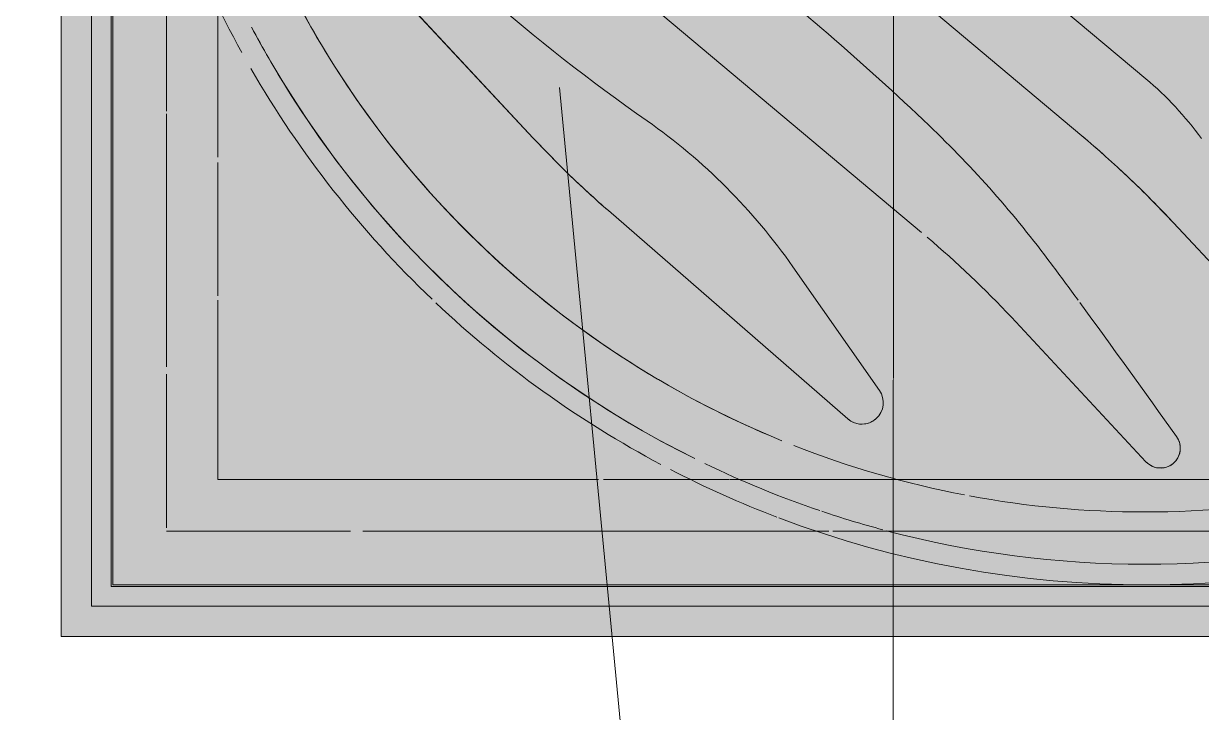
# Model space of a CAD drawing. Header units: metres. Extents: x 42.1 to 94.3, y -3.4 to 61.2.
# Drawn here: x 44.9291 to 44.9862, y 58.9657 to 58.999 of the extents above; entities that cross this region are included whole.
import ezdxf

# ---------------------------------------------------------------- set-up
doc = ezdxf.new("R2010")
doc.units = ezdxf.units.M
doc.linetypes.add('Projeção', pattern=[0.00396875, 0.00238125, -0.0015875])
for name, color, linetype, lineweight in [('A-FLOR-OVHD', 7, 'Projeção', 5), ('ARQ-SAN', 7, 'Continuous', 5), ('KIRYA - PISO', 7, 'Continuous', 5), ('P-SANR-FIXT', 7, 'Continuous', 5)]:
    doc.layers.add(name, color=color, linetype=linetype, lineweight=lineweight)
doc.layers.add('ARQ_1100_BASE_TÉRREO_GARAGEM_dwg', color=7, linetype='Continuous', lineweight=5, true_color=0x767676)

# ---------------------------------------------------------------- blocks, each defined once
blk = doc.blocks.new('Ralo Quadrado Montado com Prolongador - Caixas e Ralos - Esgoto - MEP - Tigre - Com Prolongador - Branco c_ grelha branca - 100x53x40-702031-TÉRREO F_S 2')
at = {"layer": 'P-SANR-FIXT', "true_color": 0xe6e6e6, "transparency": 33554560}
h = blk.add_hatch(color=254, dxfattribs=at)
h.paths.add_polyline_path([(0.01864944451977596, -0.05102466117577824), (0.05102466117594933, -0.0510246611757777), (0.05102466117594987, 0.0510246611759542), (-0.05102466117578203, 0.05102466117595366), (-0.05102466117578203, -0.05102466117577824), (0.01640926772485477, -0.05102466117577824)])
h.paths.add_polyline_path([(-0.004272301746372101, -0.05007812499989684), (-0.05007812499990009, -0.04999999999992907), (-0.04999999999995561, 0.05007812500007173), (0.05007812500006793, 0.05000000000007201), (0.05000000000004495, -0.0500781249998963), (-1.057686684463022e-06, -0.05007812499989684)])
h = blk.add_hatch(color=254, dxfattribs=at)
h.paths.add_polyline_path([(0.05007812500006739, -0.0500781249998963), (0.04999809451223977, 0.05007812500007227), (-0.05007812499990009, 0.05000000000007147), (-0.0499999999999529, -0.0500781249998963), (0.0500584970211805, -0.0500781249998963)])
h.paths.add_polyline_path([(0.01268213321007055, -0.04489999999992698), (-0.04489999999993078, -0.04488657314758267), (-0.04488657314761028, 0.04490000000010295), (0.04490000000009808, 0.04488657314772723), (0.04488657314769853, -0.04489999999992644), (0.01294095225517236, -0.04489999999992698)])
h = blk.add_hatch(color=254, dxfattribs=at)
h.paths.add_polyline_path([(0.01609152238123272, -0.04999999999992853), (0.05000000000004711, -0.04999999999992799), (0.05000000000004711, 0.05000000000007201), (-0.0499999999999529, 0.05000000000007147), (-0.0499999999999529, -0.04999999999992853), (0.01216735480098043, -0.04999999999992853)])
h.paths.add_polyline_path([(-0.04270412508768651, 0.01122584585167686), (-0.04393771442118442, 0.001026681721225724), (-0.04322222937385585, 0.001270010268057372), (-0.04253403013597695, 0.0009577452465833603), (-0.02996580951419424, -0.01167513858121982), (-0.01532488899078561, -0.02331978913678894), (-0.009498868567342252, -0.02873103125148496), (-0.007067315810403606, -0.03130892474033772), (-0.001456240233246899, -0.03862938491213888), (0.001729120727131213, -0.04350854060998144), (0.001384083983567355, -0.04412545697707249), (0.0009508180774708848, -0.04432615603573212), (0.0108903678668047, -0.04259676775813453), (0.01071275158637164, -0.04244882721293743), (-0.0007511345929527821, -0.03029275151512298), (-0.008046761045049467, -0.02404863574251988), (-0.0311142104960614, -0.004594392137645649), (-0.03195373636567508, -0.003596193272660126), (-0.04270097340394299, 0.01098927429258245)])
h.paths.add_polyline_path([(0.0007105803903847402, -0.0443400008382378), (-1.057686684463022e-06, -0.04395766765935114), (-0.008431868885976882, -0.03504282764005086), (-0.01217253307646239, -0.03179177436124221), (-0.03474863302760225, -0.01271749575184038), (-0.03586408381043754, -0.01139122130852115), (-0.04429284578189948, 0.0003595915089673), (-0.04237756958280778, 0.0118392582538517), (-0.04171965646470648, 0.01206300722466094), (-0.04108683358719284, 0.01177586879357966), (-0.02618668905230421, -0.003463289461017691), (0.001502401671914782, -0.02685489723048119), (0.002761113434567408, -0.02838183669877186), (0.01230015878494688, -0.04193687344553324), (0.01197231022481606, -0.04253138304771955), (0.0115569038716892, -0.04272582627069614), (0.0009508180774708848, -0.04432615603573212)])
h.paths.add_polyline_path([(-0.01368796097165714, -0.04221588392096221), (-0.01437855372865825, -0.0419611108021529), (-0.02961724176472763, -0.02836350435764088), (-0.04139419433413808, -0.01549068568079858), (-0.04123796328176814, -0.01455405031523197), (-0.04046543965420627, -0.01400187172581329), (-0.0395286633699716, -0.01415725558292451), (-0.03849627394493331, -0.01511607127142827), (-0.03203415785501362, -0.02133954387451983), (-0.02014624096287842, -0.03089105424407218), (-0.01590109989708249, -0.03621823182936874), (-0.01266488363482512, -0.04129470094924884), (-0.01300191979929689, -0.04194909709985543), (-0.01368049854117105, -0.04221491251302925)])
h.paths.add_polyline_path([(0.0200540636342062, -0.03923760152207312), (0.01946510390563211, -0.0389594429597335), (0.005570987093298013, -0.02429033455061635), (-0.003861097837192672, -0.01624303034657366), (-0.025682189481095, 0.002359139263615721), (-0.02879983059461, 0.005986089286512741), (-0.03939501470632528, 0.01976525235537948), (-0.03921997198126671, 0.02053882988984452), (-0.03856050483917454, 0.02097947174660015), (-0.03777882643743648, 0.02084515483150664), (-0.03756816874021434, 0.0206760841548285), (-0.02014624096287842, 0.003050917883945479), (-0.01217253307646239, -0.003706783074998523), (0.006766656845189127, -0.01992929124974516), (0.007678612937553343, -0.02078902384337094), (0.01216735480098043, -0.02625510775335949), (0.02098280400285449, -0.03846169277279681), (0.02067297022930007, -0.0390346227689134), (0.02027541744560455, -0.03922337204116461)])
h.paths.add_polyline_path([(0.02756994127121172, -0.0345508368839567), (0.02692823100672059, -0.0342714030494494), (0.01100110268099638, -0.01859295744342022), (-0.002612562261918274, -0.006525781831015003), (-0.01663179648183274, 0.005986089286512741), (-0.02014624096287842, 0.009529098952894596), (-0.02498736643665034, 0.01514750163489646), (-0.03426572829619801, 0.02746649000925137), (-0.03392855100909365, 0.02812116016638142), (-0.03323332604830955, 0.02836394359143221), (-0.03256190659813248, 0.02806149118277838), (-0.01994419435144988, 0.01530903741986885), (-0.004845299813065482, 0.001895149199903422), (0.002453493320344232, -0.004449594873033771), (0.01482431539675388, -0.01642168871319912), (0.02848809218515334, -0.03323030233413408), (0.02849996045545482, -0.03393011264813375), (0.02803193009891303, -0.03445051913999839), (0.02780723344974643, -0.03452968082652121)])
h.paths.add_polyline_path([(0.03322818308458324, -0.02835405655719387), (0.03255676363440617, -0.02805160414854004), (0.01973749700163822, -0.01511607127142773), (0.01216735480098043, -0.008254698170380636), (-0.004036087022533098, 0.005986089286512741), (-0.01482945836047964, 0.01643157574743692), (-0.02849323514887965, 0.03324018936837297), (-0.02850510341918059, 0.03393999968237263), (-0.0280370730626388, 0.03446040617423782), (-0.02733992737559893, 0.03452256100077646), (-0.02686263999252793, 0.03421055610576931), (-0.01100624564472161, 0.01860284447765749), (0.007945726514297721, 0.001895149199903422), (0.01293212798641909, -0.002439463469240146), (0.01926214369838958, -0.008499135238652323), (0.02498222347292403, -0.01513761460065758), (0.0342605853324717, -0.02745660297501303), (0.03392340804536734, -0.02811127313214362), (0.03347811316657227, -0.0283332889688708)])
h.paths.add_polyline_path([(0.03828617560692021, -0.02099195236639773), (0.03756302577648857, -0.02066619712059124), (0.02184118677859157, -0.004545142344864976), (0.01216735480098043, 0.003716699739319178), (-0.003581363321678799, 0.01693144330755773), (-0.007683755901279106, 0.02079891087760928), (-0.01278733208441628, 0.02708824984445375), (-0.0209879469665808, 0.0384715798070357), (-0.02067811319302638, 0.03904450980315229), (-0.02005920659793251, 0.03924748855631147), (-0.01947024686935842, 0.03896932999397185), (-0.005915049924224214, 0.02460271913176793), (0.001351583608914611, 0.01835433438522809), (0.02567704651736978, -0.002349252229376836), (0.02848201361303968, -0.005575997759530355), (0.03938987174259898, -0.01975536532114167), (0.03921482901754041, -0.02052894285560618), (0.03855536187544824, -0.0209695847123618)])
h.paths.add_polyline_path([(-0.0009559610411971904, 0.04433604306997047), (-0.010895510830531, 0.04260665479237341), (-0.01071789455009795, 0.04245871424717631), (0.002225026743971271, 0.02898254923827007), (0.004430929963817232, 0.02708824984445375), (0.03110906753233563, 0.004604279171884534), (0.03194859340194986, 0.003606080306897928), (0.04269898212396075, -0.01121595881743906), (0.04393257145745866, -0.00101679468698738), (0.04321708641013008, -0.001260123233819029), (0.04252888717225064, -0.0009478582123450168), (0.02996066655046793, 0.01168502561545871), (0.01531974602705985, 0.02332967617102674), (0.01043410197321797, 0.02776399089499504), (0.007326397646127005, 0.03099248703500977), (0.001451097269522218, 0.03863927194637506), (-0.001734263690856977, 0.04351842764422033), (-0.001389226947293661, 0.04413534401131138), (-0.001185245233028952, 0.04426300483184159)])
h.paths.add_polyline_path([(0.04171451350098018, -0.01205312019042314), (0.04108169062346599, -0.01176598175934132), (0.02618154608857899, 0.003473176495256575), (-0.001691755443993455, 0.02708824984445375), (-0.002766256398293713, 0.02839172373301021), (-0.01230530174867319, 0.04194676047977212), (-0.01197745318854183, 0.04254127008195843), (-0.0115620468354155, 0.04273571330493503), (-0.0002622699803849926, 0.04420029009378781), (-1.057686685004455e-06, 0.04396430800042463), (0.008426725922251119, 0.0350527146742892), (0.01778461526204744, 0.02708824984445375), (0.03474349006387595, 0.01272738278607873), (0.03585894084671178, 0.0114011083427595), (0.04428770281817372, -0.0003497044747294979), (0.04237242661908147, -0.01182937121961336), (0.04195041303674347, -0.01203502475703845)])
h.paths.add_polyline_path([(0.04013795382068031, 0.01398030377578329), (0.03927325455335295, 0.01437271825925624), (0.03202901489128731, 0.02134943090875818), (0.0202559356712982, 0.0307640830699655), (0.01702972090164604, 0.03460893611217929), (0.01265974067109882, 0.04130458798348773), (0.01299677683557059, 0.04195898413409432), (0.01368281800793083, 0.04222577095520055), (0.0143734107649314, 0.04197099783639179), (0.02961209880100187, 0.02837339139187977), (0.04138905137041177, 0.01550057271503692), (0.04123282031804183, 0.01456393734947031), (0.04046029669047996, 0.01401175876005163)])
blk.add_hatch(color=254, dxfattribs=at).paths.add_polyline_path([(0.02346025071147826, -0.04489999999992698), (0.04490000000009754, -0.04488657314758213), (0.04488657314769853, 0.0449000000001035), (-0.04489999999993078, 0.04488657314772615), (-0.04488657314760974, 0.008717797886948373), (-0.04040184326881822, 0.008717797886948373), (-0.04046543965420627, -0.008717797886805434), (-0.04489999999993024, -0.008717797886805434), (-0.04488657314760974, -0.04489999999992698), (0.02323500000004464, -0.04489999999992698)])
at = {"layer": 'P-SANR-FIXT', "color": 8, "true_color": 0x737373}
for p, q in [((-0.05102466117582875, -0.05102466117584967), (-0.05102466117582875, 0.05102466117588226)), ((-0.05007812499994693, 0.05007812500000043), (-0.05007812499994693, -0.05007812499996783)), ((-0.05, 0.05000000000000001), (-0.05000000000000001, -0.05)), ((6.698504540125674e-05, -0.02549273771356278), (-0.02618668905235145, -0.003463289461089722)), ((-0.03016515588177629, -0.005489098792899801), (-0.00304100954207934, -0.02824895998253832)), ((-0.03348765495558981, -0.0139062634540787), (-0.01080415138430481, -0.03293998293455257)), ((-0.04109260825415118, -0.01605768039843992), (-0.02961724176477496, -0.02836350435771287)), ((-0.02597813782062604, -0.03187774618693364), (-0.01437855372870482, -0.04196111080222489)), ((0.001409698789528694, -0.03247252448601709), (0.01071275158632472, -0.04244882721300888)), ((-0.0128460744802455, -0.04058126028910949), (-0.01703486386541882, -0.03459904907801253)), ((-0.006449311513347504, -0.03704276202146248), (7.228918885100879e-05, -0.04403632255377523)), ((-0.0120273210259172, -0.04489999999999838), (0.01202732102591203, -0.04489999999999838)), ((-0.05007812499994693, -0.05007812499996784), (0.05007812500002067, -0.05007812499996784)), ((-0.05000000000000001, -0.05), (0.05, -0.05)), ((0.05102466117590249, -0.05102466117584967), (-0.05102466117582876, -0.05102466117584967))]:
    blk.add_line(p, q, dxfattribs=at)
at = {"layer": 'P-SANR-FIXT', "color": 253, "true_color": 0xacacac}
for p, q in [((-0.05102466117582877, 0.05102466117588226), (-0.05102466117582877, -0.05102466117584967)), ((-0.05007812499994694, -0.05007812499996785), (-0.05007812499994694, 0.05007812500000043)), ((-0.05000000000000001, -0.05), (-0.05, 0.05000000000000001)), ((-0.04489999999997748, -0.02114032480830227), (-0.04489999999997748, -0.02928291452580331)), ((-0.04489999999997748, -0.02954898008823811), (-0.04489999999997748, -0.03600816876211368)), ((-0.04489999999997748, -0.03621823182944101), (-0.04489999999997748, -0.04489999999999838)), ((-0.04489999999997746, -0.04489999999999838), (-0.02645653749636898, -0.04489999999999838)), ((-0.02620906508000622, -0.04489999999999838), (-0.02114032480825176, -0.04489999999999838)), ((-0.018549554533077, -0.04489999999999838), (-0.0120273210259172, -0.04489999999999838)), ((0.01202732102591222, -0.04489999999999838), (-0.01202732102591716, -0.04489999999999838)), ((0.05007812500002064, -0.05007812499996784), (-0.05007812499994693, -0.05007812499996784)), ((0.05, -0.05), (-0.05, -0.05)), ((-0.05102466117582878, -0.05102466117584967), (0.05102466117590247, -0.05102466117584967))]:
    blk.add_line(p, q, dxfattribs=at)
at = {"layer": 'P-SANR-FIXT'}
for p, q in [((-0.02618668905235145, -0.003463289461089722), (6.698504540125674e-05, -0.02549273771356278)), ((-0.00304100954207934, -0.02824895998253832), (-0.03016515588177629, -0.005489098792899801)), ((-0.01080415138430481, -0.03293998293455257), (-0.03348765495558981, -0.0139062634540787)), ((-0.02961724176477496, -0.02836350435771287), (-0.04109260825415118, -0.01605768039843992)), ((-0.01437855372870482, -0.04196111080222489), (-0.02597813782062604, -0.03187774618693364)), ((0.01071275158632472, -0.04244882721300888), (0.001409698789528694, -0.03247252448601709)), ((-0.01703486386541882, -0.03459904907801253), (-0.0128460744802455, -0.04058126028910949)), ((7.228918885100879e-05, -0.04403632255377523), (-0.006449311513347504, -0.03704276202146248))]:
    blk.add_line(p, q, dxfattribs=at)
at = {"layer": 'P-SANR-FIXT', "color": 9, "true_color": 0xc9c9c9}
for p, q in [((-0.04739999999994692, -0.02705775366791073), (-0.04739999999994692, -0.01511607127150014)), ((-0.04739999999994707, -0.01999999999999981), (-0.04739999999994707, -0.02705775366791289)), ((-0.04489999999997762, -0.02928291452580228), (-0.04489999999997762, -0.02114032480830285)), ((-0.04739999999994692, -0.03943834858161262), (-0.04739999999994692, -0.02718865878390129)), ((-0.04739999999994707, -0.02718865878390344), (-0.04739999999994707, -0.03943834858161316)), ((-0.04489999999997762, -0.03600816876211316), (-0.04489999999997762, -0.02954898008823709)), ((-0.04489999999997762, -0.04489999999999838), (-0.04489999999997762, -0.03621823182944103)), ((-0.04739999999994692, -0.04724007477192824), (-0.04739999999994692, -0.03980014844183645)), ((-0.04739999999994707, -0.039800148441837), (-0.04739999999994707, -0.04724007477192824)), ((-0.02645653749636903, -0.04489999999999838), (-0.04489999999997762, -0.04489999999999838)), ((-0.02114032480825177, -0.04489999999999838), (-0.02620906508000627, -0.04489999999999838)), ((-0.02114032480825176, -0.04489999999999838), (-0.02014624096292496, -0.04489999999999838)), ((-0.02011231693936756, -0.04489999999999838), (-0.018549554533077, -0.04489999999999838)), ((-0.01202732102591716, -0.04489999999999838), (-0.018549554533077, -0.04489999999999838)), ((-0.03847903509701935, -0.04739999999996782), (-0.04739999999994694, -0.04739999999996782)), ((-0.04739999999994707, -0.04739999999996782), (-0.03847903509701951, -0.04739999999996782)), ((-0.01528850122467697, -0.04739999999996782), (-0.0378712880798554, -0.04739999999996782)), ((-0.03787128807985554, -0.04739999999996782), (-0.01528850122467712, -0.04739999999996782)), ((0.01215320658060344, -0.04739999999996782), (-0.01215320658060705, -0.04739999999996782)), ((-0.01215320658060719, -0.04739999999996782), (0.01215320658060331, -0.04739999999996782))]:
    blk.add_line(p, q, dxfattribs=at)
at = {"layer": 'P-SANR-FIXT', "color": 254, "true_color": 0xd7d7d7}
for p, q in [((-0.02014624096292497, -0.04489999999999838), (-0.02114032480825177, -0.04489999999999838)), ((-0.018549554533077, -0.04489999999999838), (-0.02011231693936757, -0.04489999999999838)), ((-0.01215320658060705, -0.04739999999996782), (-0.01510479090239388, -0.04739999999996782)), ((-0.01510479090239402, -0.04739999999996782), (-0.01215320658060719, -0.04739999999996782))]:
    blk.add_line(p, q, dxfattribs=at)
at = {"layer": 'P-SANR-FIXT', "color": 8, "true_color": 0x737373}
for centre, radius, start, end in [((-0.1032793006136569, -0.1260812606219346), 0.1611635375198583, 36.7536016520348, 48.99999999999961), ((0.03148647053657768, 0.05186619714558417), 0.09692239550063565, 223.1036413100657, 234.9999999999983), ((-0.1030108762655841, -0.1248391631106824), 0.1341455018119674, 46.36326099702534, 52.00000000000012), ((-0.01035086226045629, -0.03790824466741644), 0.01620729327831614, 35.9999999999998, 49.99999999999957), ((-0.04062140693471721, -0.05111452433544555), 0.0287938524157284, 35.00000000000372, 54.99999999999999), ((-0.04653013817123062, -0.0656046468159259), 0.05229929422507483, 36.54165393097122, 46.36326099702612), ((0.00573017455584603, 0.004598494617254574), 0.04833149301406955, 222.9999999999991, 225.9999999999991), ((-0.03534298998920641, -0.06674496122830954), 0.05025296063637449, 46.50000000000014, 50.00000000000011), ((0.00573017455584603, 0.004598494617254574), 0.04833149301406954, 225.9999999999991, 228.9999999999991), ((-0.03534298998920641, -0.06674496122830954), 0.05025296063637448, 43.00000000000009, 46.50000000000012), ((-0.04016978005715831, -0.06848760765019629), 0.04610692264106375, 43.00000000000019, 50.00000000000026), ((-0.4405953132858796, -0.3576411233321669), 0.5427813691821107, 36.3121443030297, 36.54165393096746), ((-0.4405953132858796, -0.3576411233321669), 0.5427813691821107, 35.45126237466623, 36.29736064426687), ((-0.01369702627415739, -0.04117710314985977), 0.001038820326268677, 312.0000000000014, 35.00000000000384), ((-0.01369702627415739, -0.04117710314985977), 0.001038820326268675, 228.9999999999996, 256.666666666667), ((-0.01369702627415739, -0.04117710314985977), 0.001038820326268676, 256.6666666666671, 284.3333333333345), ((-0.01369702627415739, -0.04117710314985977), 0.001038820326268677, 284.3333333333343, 298.1666666666679), ((-0.01369702627415739, -0.04117710314985977), 0.001038820326268677, 298.166666666668, 312.0000000000013), ((0.000775790800054352, -0.04338029668820596), 0.0009619170719254312, 337.9675082499086, 35.4512623748633), ((0.000775790800054352, -0.04338029668820596), 0.0009619170719254301, 222.9999999999996, 337.9675082499086)]:
    blk.add_arc(centre, radius, start, end, dxfattribs=at)
at = {"layer": 'P-SANR-FIXT'}
for centre, radius, start, end in [((-0.1032793006136569, -0.1260812606219346), 0.1611635375198586, 36.75360165203526, 49.00000000000006), ((0.03148647053657768, 0.05186619714558417), 0.09692239550063547, 223.1036413100653, 234.9999999999979), ((-0.1030108762655841, -0.1248391631106824), 0.1341455018119677, 46.36326099702583, 52.00000000000059), ((-0.01035086226045629, -0.03790824466741644), 0.01620729327831617, 36.00000000000027, 50.00000000000008), ((-0.04062140693471721, -0.05111452433544555), 0.02879385241572845, 35.00000000000419, 55.00000000000046), ((-0.04653013817123062, -0.0656046468159259), 0.05229929422507491, 36.54165393097169, 46.36326099702659), ((0.00573017455584603, 0.004598494617254574), 0.04833149301406964, 222.9999999999995, 228.9999999999995), ((-0.03534298998920641, -0.06674496122830954), 0.05025296063637439, 42.99999999999962, 49.99999999999964), ((-0.04016978005715831, -0.06848760765019629), 0.04610692264106367, 42.99999999999972, 49.99999999999979), ((-0.4405953132858796, -0.3576411233321669), 0.5427813691821117, 36.31214430303014, 36.54165393096793), ((-0.4405953132858796, -0.3576411233321669), 0.5427813691821117, 35.4512623746667, 36.29736064426734), ((-0.01369702627415739, -0.04117710314985977), 0.001038820326268677, 229.0000000000003, 35.00000000000396), ((0.000775790800054352, -0.04338029668820596), 0.0009619170719254317, 223.0000000000002, 35.45126237486375)]:
    blk.add_arc(centre, radius, start, end, dxfattribs=at)
blk = doc.blocks.new('Prolongamento para Caixa Sifonada - Caixas e Ralos - Esgoto - MEP - Tigre - 100 x 100 mm-4201729-TÉRREO F_S 2')
at = {"layer": 'P-SANR-FIXT', "true_color": 0xe6e6e6, "transparency": 33554560}
h = blk.add_hatch(color=254, dxfattribs=at)
h.paths.add_polyline_path([(4.602185299518169e-14, -0.04999999999992799), (0.01294095225517236, -0.04829629131438135), (0.02584239943991208, -0.04265487436428334), (0.03598888890419859, -0.03452968082652121), (0.04330127018926887, -0.0249999999999288), (0.04841657314770022, -0.01202732102584207), (0.04997947387793704, 0.0001559113765122163), (0.04829629131450047, 0.01294095225519835), (0.04330127018926887, 0.02500000000007174), (0.03535533905937412, 0.03535533905939957), (0.02500000000004684, 0.04330127018929378), (0.01294095225517345, 0.04829629131452537), (-1.057686685004455e-06, 0.04999986075297234), (-0.013196571389141, 0.04819041040239477), (-0.02582951440612416, 0.04266476139852222), (-0.03598130231601271, 0.03453956786075955), (-0.04330127018917521, 0.02500000000007228), (-0.04841657314760656, 0.01202732102598663), (-0.04998077553057479, -0.0001460243422738728), (-0.0482962913144068, -0.01294095225505379), (-0.04330127018917521, -0.02499999999992772), (-0.035355339059281, -0.03535533905925554), (-0.02499999999995371, -0.04330127018914922), (-0.01202732102587022, -0.04841657314758002), (-1.057686684463022e-06, -0.04999986075282832)])
h.paths.add_polyline_path([(4.710472012448008e-14, -0.04899999999992822), (-0.01368796097165714, -0.04691373798779321), (-0.0251179034370022, -0.0419611108021529), (-0.03504755086730249, -0.03412783016076552), (-0.04243524478539046, -0.02449999999992837), (-0.0474165731476057, -0.01202732102584261), (-0.04895265887969581, 0.0003595915089673), (-0.04733036548811785, 0.01268213321009492), (-0.042435244785391, 0.02450000000007132), (-0.03392855100909365, 0.03520046313865996), (-0.02377460482529136, 0.04273571330493503), (-0.01178204632397103, 0.04744886417482497), (4.656328655983089e-14, 0.04900000000007224), (0.01368281800793083, 0.04691586827330155), (0.02510501840340053, 0.04197099783639179), (0.03504278984306858, 0.03413403484861281), (0.04243524478548413, 0.0245000000000724), (0.04741657314769991, 0.01202732102598663), (0.04895396053252198, -0.0003497044747289564), (0.04733036548821152, -0.0126821332099509), (0.04243524478548467, -0.02449999999992783), (0.03392340804536734, -0.03520440947345305), (0.02379847423718821, -0.04272582627069614), (0.01177690336024418, -0.0474495412587131), (0.0004744236781277422, -0.04893754093779423)])
at = {"layer": 'P-SANR-FIXT', "color": 253, "true_color": 0xacacac}
for centre, radius, start, end in [((-4.017027640805122e-33, 3.101893307994916e-16), 0.04999999999999998, 201.0803272045177, 208.974609886898), ((-5.557340188007367e-32, 3.101893307994916e-16), 0.04900000000000004, 207.9804256549953, 243.5903183624671), ((-4.017027640805122e-33, 3.101893307994916e-16), 0.04999999999999998, 209.9999999999993, 226.3387934274382), ((-4.017027640805122e-33, 3.101893307994916e-16), 0.04999999999999995, 226.6289332666136, 242.0543918733246), ((-4.017027640805122e-33, 3.101893307994916e-16), 0.04999999999999996, 242.6507854982594, 249.1355321979208), ((-5.557340188007367e-32, 3.101893307994916e-16), 0.04900000000000004, 244.2371774085765, 251.2706480712772), ((-4.017027640805122e-33, 3.101893307994916e-16), 0.04999999999999998, 249.2455442218547, 290.9998573699903), ((-5.557340188007367e-32, 3.101893307994916e-16), 0.04900000000000003, 251.3899690530712, 255.0000000000001), ((-5.557340188007367e-32, 3.101893307994916e-16), 0.04899999999999997, 255.2046386571527, 284.795361342845)]:
    blk.add_arc(centre, radius, start, end, dxfattribs=at)
at = {"layer": 'P-SANR-FIXT', "color": 9, "true_color": 0xc9c9c9}
for centre, radius, start, end in [((3.247402347030408e-18, 3.101893307994916e-16), 0.05000000000000003, 201.0803272045182, 208.9746098868984), ((3.247402347030459e-18, 3.101893307994916e-16), 0.04899999999999997, 207.9804256549949, 209.9999999999997), ((3.247402347030459e-18, 3.101893307994916e-16), 0.04899999999999997, 209.9999999999997, 243.5903183624667), ((3.247402347030408e-18, 3.101893307994916e-16), 0.05000000000000004, 209.9999999999997, 226.3387934274387), ((3.247402347030408e-18, 3.101893307994916e-16), 0.05000000000000004, 226.628933266614, 242.054391873325), ((3.247402347030408e-18, 3.101893307994916e-16), 0.05000000000000003, 242.6507854982598, 249.1355321979213), ((3.247402347030459e-18, 3.101893307994916e-16), 0.04899999999999997, 244.2371774085759, 251.2706480712768), ((3.247402347030408e-18, 3.101893307994916e-16), 0.04999999999999998, 249.2455442218551, 290.9998573699907), ((3.247402347030459e-18, 3.101893307994916e-16), 0.04899999999999997, 251.3899690530707, 254.9999999999997), ((3.247402347030459e-18, 3.101893307994916e-16), 0.04899999999999999, 255.2046386571523, 284.7953613428446)]:
    blk.add_arc(centre, radius, start, end, dxfattribs=at)
blk = doc.blocks.new('Porta Grelha - Caixas e Ralos - Esgoto - MEP - Tigre1 - Porta Grelha Quadrado p_ Grelha Quadrada Branca - 100mm-2715202-TÉRREO F_S 2')
at = {"layer": 'P-SANR-FIXT', "true_color": 0xe6e6e6, "transparency": 33554560}
h = blk.add_hatch(color=254, dxfattribs=at)
h.paths.add_polyline_path([(0.01864944451981061, -0.05249999999998915), (0.05250000000007903, -0.0524999999999886), (0.05250000000007957, 0.05250000000001189), (-0.05249999999992093, 0.05250000000001135), (-0.05249999999992093, -0.05249999999998915), (-0.02014624096284376, -0.0524999999999886)])
h.paths.add_polyline_path([(0.05000000000007905, -0.04999999999998864), (-0.04999999999992095, -0.04999999999998864), (-0.04999999999992095, 0.05000000000001138), (0.05000000000007905, 0.05000000000001138), (0.05000000000007905, -0.03621823182942884)])
h = blk.add_hatch(color=254, dxfattribs=at)
h.paths.add_polyline_path([(0.03903496507435947, -0.04999999999998918), (0.05000000000007905, -0.04999999999998864), (0.05000000000007905, 0.05000000000001138), (-0.04999999999990309, 0.04999999999987602), (-0.04999999999992095, -0.04999999999998864), (0.03420523630839137, -0.04999999999998864)])
h.paths.add_polyline_path([(7.850786687413348e-14, -0.04646999999999019), (-0.01217253307642774, -0.04482642434686761), (-0.02323499999992227, -0.04024420051385205), (-0.03348765495550807, -0.03204030160429393), (-0.04024420051378546, -0.02323499999998941), (-0.04488657314757509, -0.01202732102590325), (-0.0464226588796652, 0.0003595915089066594), (-0.04488657314757563, 0.01202732102592599), (-0.04006299436074643, 0.02347115245636689), (-0.03206331484448711, 0.03346999627526483), (-0.02315851356135287, 0.04027588223406856), (-0.01156204683538085, 0.04494782765690267), (7.904930043878268e-14, 0.04647000000001293), (0.01202732102599367, 0.04488657314766605), (0.02323500000007983, 0.04024420051387534), (0.03348251199185107, 0.03204700404525092), (0.04024420051394301, 0.02323500000001215), (0.04488657314773319, 0.01202732102592599), (0.04642396053255526, -0.000349704474789597), (0.04488657314773319, -0.01202732102590271), (0.0400621176420559, -0.02347229501859223), (0.03207619987834055, -0.03346010924114723), (0.02316784148140523, -0.04027201848311703), (0.01155690387172385, -0.044948504740911), (0.000474423678162394, -0.04640754093785567)])
at = {"layer": 'P-SANR-FIXT'}
for p, q in [((-0.0524999999999688, -0.05250000000005913), (-0.0524999999999688, 0.05249999999994113)), ((-0.04999999999996869, 0.04999999999994099), (-0.04999999999996869, -0.05000000000005901)), ((-0.04999999999996869, -0.05000000000005901), (0.05000000000003132, -0.05000000000005901)), ((0.05250000000003145, -0.05250000000005913), (-0.05249999999996881, -0.05250000000005914))]:
    blk.add_line(p, q, dxfattribs=at)
at = {"layer": 'P-SANR-FIXT', "color": 8, "true_color": 0x737373}
for p, q in [((-0.05249999999996882, 0.05249999999994113), (-0.05249999999996882, -0.05250000000005913)), ((-0.0524999999999688, -0.05250000000005911), (0.05250000000003142, -0.05250000000005913))]:
    blk.add_line(p, q, dxfattribs=at)
at = {"layer": 'P-SANR-FIXT', "color": 253, "true_color": 0xacacac}
for p, q in [((-0.04999999999996869, -0.05000000000005901), (-0.0499999999999687, 0.04999999999994099)), ((0.05000000000003131, -0.05000000000005901), (-0.04999999999996869, -0.050000000000059))]:
    blk.add_line(p, q, dxfattribs=at)
for radius, start, end in [(0.04647000000000136, 204.1329332889996, 247.7713964962421), (0.04647000000000136, 248.5556318233605, 259.1820452576179), (0.04647000000000134, 269.9999999999992, 281.1902234824686), (0.04647000000000137, 259.4866728602573, 269.999999999999)]:
    blk.add_arc((3.129792675027332e-14, -5.900674115988381e-14), radius, start, end, dxfattribs=at)
at = {"layer": 'P-SANR-FIXT', "color": 8, "true_color": 0x737373}
for radius, start, end in [(0.04647000000000143, 204.132933289, 209.9999999999996), (0.04647000000000141, 209.9999999999995, 247.7713964962425), (0.04647000000000141, 248.5556318233609, 259.1820452576183), (0.04647000000000137, 269.9999999999996, 281.1902234824709), (0.04647000000000143, 259.4866728602577, 269.9999999999994)]:
    blk.add_arc((3.130439253056545e-14, -5.900674115988381e-14), radius, start, end, dxfattribs=at)
blk = doc.blocks.new('ARQ_1100_BASE_TÉRREO_GARAGEM_dwg_CHUVEIRO-4197728-TÉRREO F_S 2')
at = {"layer": 'ARQ-SAN', "color": 253, "true_color": 0xaaaaaa, "flags": 128}
blk.add_lwpolyline([(-8578.439385577882, 17789.41742149827), (-8578.819420940465, 17789.41742149827), (-8578.819420940465, 17789.44176138615), (-8578.439385577882, 17789.44176138615)], dxfattribs=at)
blk = doc.blocks.new('ARQ_1100_BASE_TÉRREO_GARAGEM_dwg-4178582-TÉRREO F_S 2')
at = {"layer": 'KIRYA - PISO', "true_color": 0xaaaaaa}
h = blk.add_hatch(dxfattribs=at)
h.set_pattern_fill('FP_2', color=253, style=0, pattern_type=2)
h.set_pattern_definition([(0, (-4539.02, -1079.475), (0, 0.635), []), (90, (-4539.02, -1079.475), (-0.635, 3.888253587292846e-17), [])])
h.paths.add_polyline_path([(42.6857971168975, 57.72175018781157), (42.68579517903623, 57.83593547000267), (42.71079531801212, 57.83593586484092), (42.71079448506867, 57.86208236435876), (43.42079269342054, 57.87149790888778), (43.42079387181643, 57.83583189685722), (43.44579323980832, 57.85380648215328), (43.44579289068048, 57.87182936217877), (45.5857972558652, 57.87182936217899), (45.5857972558652, 59.17182936217895), (45.55276856228742, 59.17181294327344), (45.55300260374999, 59.16026187996399), (45.55436292680659, 59.15618238744774), (45.55436175062486, 59.14714554574517), (45.55115302290116, 59.13833384191005), (45.54472660931295, 59.13092194466473), (45.5363237532852, 59.12634456898455), (45.52777259493438, 59.12483775201381), (45.51789602597501, 59.1268377520138), (45.51020561381307, 59.13140819423068), (45.50439216696761, 59.13833384191006), (45.50118285115304, 59.14749929242664), (45.50118226306218, 59.15652328836794), (45.50294177110536, 59.16220320713781), (45.50277259493438, 59.17182936217895), (45.09842334011688, 59.17182936217895), (45.0984231590001, 59.15437269577441), (45.10523646739881, 59.15437262508506), (45.10866430488664, 59.11439801166792), (45.05880425652782, 59.11437427290669), (45.0616098506062, 59.15437307771875), (45.06842315957613, 59.15442841481304), (45.06842334011441, 59.17182936217895), (44.99562161911313, 59.17182936217895), (44.98345013340377, 59.02372451137878), (44.97128173123389, 59.17182936217895), (44.89848001022897, 59.17182936217895), (44.89847982913403, 59.15437477021677), (44.90529313753274, 59.15437469952788), (44.90809790162808, 59.11437583650817), (44.85823785376766, 59.11440060987965), (44.86166652074013, 59.15437515215974), (44.86847982969218, 59.15442841481304), (44.86848001023105, 59.17182936217895), (43.69311115032767, 59.17182991563376), (43.69311044405869, 59.17182991563376), (43.67379290628112, 59.17182991563376), (43.67363057726412, 59.17182991563376), (42.5857972558652, 59.17182936217895), (42.58579725586884, 57.72175086700879)])
h.paths.add_polyline_path([(42.71078959110679, 57.87175093675394), (42.71076982303663, 58.57160093152432), (42.75076982302112, 58.57160206896204), (42.75076982302112, 57.87175207419258)])
h.paths.add_polyline_path([(43.87277173689495, 58.53684629000906), (43.85047235039352, 58.53817875625914), (43.82850145607915, 58.54221829926225), (43.80716892930022, 58.54884863906304), (43.78680319520631, 58.55802877955563), (43.76767729711571, 58.56957166164269), (43.74963848821665, 58.58382002446745), (43.73299678974453, 58.60079939661765), (43.72052582626048, 58.6167365166018), (43.70895492951536, 58.63584547924139), (43.69963562595466, 58.65674328696873), (43.693136924795, 58.67754468072174), (43.6891425154805, 58.69935945395839), (43.68775783486314, 58.721817675526), (43.68802558308762, 59.02481181055473), (43.69352972873737, 59.02325214900969), (43.69773408520455, 59.02281842633843), (44.04773634020336, 59.02284473073321), (44.05418009865144, 59.02379859398083), (44.05773505536309, 59.02493221419713), (44.05758074242684, 58.71896618045108), (44.05637652890871, 58.6993870533999), (44.05238539861424, 58.6775716800107), (44.04572701039156, 58.6562478911606), (44.03657366187251, 58.63587010139977), (44.02500563752306, 58.6167593997565), (44.01124154429694, 58.59916429127971), (43.99543617537496, 58.58337732140301), (43.97786125654189, 58.56958745800056), (43.95873709367601, 58.55804170123336), (43.93837273967753, 58.54885849967442), (43.91582144209591, 58.54200049885668), (43.8950709228617, 58.53818210806111), (43.87702575661325, 58.53710112425915)])
h.paths.add_polyline_path([(43.87276760448077, 58.59183157955278), (43.89118237784594, 58.59324607516364), (43.90765605148432, 58.59668671784228), (43.92251025972048, 58.60174412688394), (43.93776629534664, 58.60925316208125), (43.95189590666904, 58.61871288282229), (43.96468862416774, 58.62991460642269), (43.97615560065929, 58.64310820736534), (43.98594598656261, 58.65805944628193), (43.99341281306122, 58.67374294701116), (43.99872509150695, 58.69018088253834), (44.00161397511896, 58.70473140641234), (44.00274765174565, 58.72503246088717), (44.00252409600156, 58.85899816700186), (44.0016650515881, 58.86554529701686), (43.99811534864211, 58.87373083694082), (43.99341281306122, 58.8798747199567), (43.98630698218442, 58.88517170758291), (43.9791860882279, 58.88815907656277), (43.97094246245202, 58.88929089827133), (43.96084052711959, 58.88790037988215), (43.92948046384328, 58.88206723798979), (43.9027325071647, 58.87897658891397), (43.87239768407483, 58.87783697909597), (43.84206497529728, 58.87903154204871), (43.81200541599388, 58.88256003226639), (43.78042512578901, 58.88860013840514), (43.77394990507139, 58.88927523058053), (43.76556020889077, 58.88790037988215), (43.75750760143784, 58.88410976083227), (43.75183762670206, 58.87962524092348), (43.74690098212496, 58.87304886758788), (43.74380329853101, 58.86543155163794), (43.74274913643699, 58.85727631478001), (43.74293667670045, 58.71915270252483), (43.74390426534376, 58.70471203826028), (43.74764789079754, 58.68683080433834), (43.75343587088601, 58.67052391737463), (43.76063870016529, 58.656137105407), (43.76983551650843, 58.64246923645558), (43.78165740832941, 58.62918601101742), (43.7948935286459, 58.61785885836765), (43.80776629571396, 58.60924339194195), (43.82302345984962, 58.60173664996167), (43.83912079580308, 58.59625869342457), (43.85580097246883, 58.59295658212709), (43.87272401438895, 58.591834469871)])
h.paths.add_polyline_path([(43.86854105951635, 58.70108639699335), (43.86032099738353, 58.70311933560173), (43.85287692954967, 58.70702547805752), (43.84622843251715, 58.71310158305563), (43.84151964313004, 58.72021617808188), (43.83877446624128, 58.7274529035974), (43.83775678227245, 58.73582894872636), (43.83775031948978, 58.82182177180706), (43.83825988433782, 58.82570480168474), (43.83975708820203, 58.82932363546849), (43.84213989912784, 58.83243165565139), (43.84524593251148, 58.83481705582433), (43.84886351734093, 58.83631727493071), (43.85350918668058, 58.83683013288031), (43.89247898564923, 58.83683306165251), (43.89586035801276, 58.83650929042305), (43.89908215758318, 58.83543294735603), (43.90197913328211, 58.83365923975057), (43.90440269474946, 58.83127914381053), (43.90622853377263, 58.82841473833446), (43.90736300024679, 58.82521294310539), (43.90774790563346, 58.82183798314813), (43.90750017865668, 58.73372006763466), (43.9067405920279, 58.72745896498073), (43.90365334985481, 58.71943022157426), (43.89895690340758, 58.7126248204836), (43.89264177247815, 58.70702902438229), (43.88507233444791, 58.70308283489828), (43.87697870208385, 58.7010871494827), (43.86897380512725, 58.70108643558664)])
h.paths.add_polyline_path([(42.8145025898512, 58.75030156363467), (42.81347715514761, 58.75066037872433), (42.81289915557623, 58.75158025974673), (42.8128579202758, 58.75194623315186), (42.81313033970217, 59.11913668012539), (42.81367232409759, 59.11966667653196), (42.81448883096351, 59.11989157143838), (42.96522673299334, 59.12015384988092), (42.96535532009674, 59.12610492670957), (42.9663312095859, 59.12810492670958), (42.96620230513106, 59.14387733453406), (42.9653548561584, 59.14643415903984), (42.96535439222005, 59.15360129427783), (42.96826093501592, 59.16100268767563), (42.97330659202142, 59.16660642566699), (42.97965326599608, 59.17002732912251), (42.98701495359165, 59.17108435436862), (42.99417508468637, 59.16959781752246), (43.00047334520963, 59.16568472388565), (43.00506291752837, 59.15977155448315), (43.00730800535499, 59.15338063505672), (43.00730709907506, 59.14620329731986), (43.00619223938122, 59.14253899431439), (43.0063312095859, 59.12763053190243), (43.00730709907506, 59.12610492670957), (43.0076312095859, 59.11989160178403), (43.18151733418839, 59.11972875557343), (43.1822855350625, 59.11896055481955), (43.18244840859283, 59.11824695933122), (43.18222806463892, 58.75112389846522), (43.18162607376229, 58.75052190758859), (43.18080373893196, 58.75030156363489), (42.82954224858159, 58.75030156363468)])
h.paths.add_polyline_path([(42.83591864234499, 58.77340082006511), (43.15964368438204, 58.7734008670903), (43.15964368438204, 59.01548288174247), (42.83559854955007, 59.01548288174247), (42.83590645263516, 58.78261974075013)])
h.paths.add_polyline_path([(42.99762454409488, 58.90504927797572), (42.98910443158772, 58.90638155486323), (42.98206604825698, 58.90948715088211), (42.9757246078681, 58.91470608250262), (42.97133120958591, 58.92074073288513), (42.96852432725355, 58.92795286162742), (42.96772633131456, 58.93616372348036), (42.96883332620946, 58.94340680923363), (42.97193782143817, 58.95053684738373), (42.97638326495203, 58.95633026216453), (42.98294458806642, 58.96124492045152), (42.99063400192232, 58.96420836573115), (42.998267198867, 58.96504408096182), (43.00539939187004, 58.96410510993969), (43.01283623352538, 58.96095692907726), (43.01886582323773, 58.95633026216453), (43.02363969178688, 58.95010883554467), (43.02664067101289, 58.94286383079685), (43.02766424914085, 58.93508898302169), (43.02664067101289, 58.92731413524653), (43.02352067599487, 58.91991402609878), (43.01815548078299, 58.91330263894261), (43.01180024353749, 58.90872417567508), (43.00428741915118, 58.90592646211799), (42.9987055815752, 58.90519159925999)])
h.paths.add_polyline_path([(42.99762454409488, 58.91453061350065), (43.00383121427902, 58.91559802198561), (43.00793278898144, 58.91730721137517), (43.01249643832115, 58.92098851204935), (43.01581755093626, 58.92574877421802), (43.01762479997905, 58.93084968907197), (43.01815750466253, 58.93528198318011), (43.01718196382375, 58.94113520772685), (43.01508796386442, 58.94581211215078), (43.01216150659303, 58.94962594551939), (43.00698192593283, 58.95327487655872), (43.00212879587535, 58.95505435654518), (42.99745158766098, 58.95562458239534), (42.99141524956717, 58.95457885701816), (42.98687100166104, 58.95252906584159), (42.98292231483495, 58.94941056568214), (42.97946713321885, 58.94451512808676), (42.97762450602085, 58.9393299314027), (42.9771826454749, 58.93420429869888), (42.97776668402854, 58.92976808545306), (42.98020827466806, 58.92430440636873), (42.98314314339518, 58.92050938645564), (42.98734535933459, 58.91728491275602), (42.99302497849592, 58.91513615779956), (42.9975895398351, 58.91453522189886)])
h.paths.add_polyline_path([(43.80023942159193, 58.95932612976534), (43.80218056443012, 58.95958168606815), (43.80451607865098, 58.96073505741185), (43.80554272245062, 58.96152282890635), (43.80673461212005, 58.96307612976518), (43.80748386528882, 58.96488498692684), (43.80773942159163, 58.96682612976504), (43.80748386528882, 58.96876727260324), (43.80673461212005, 58.97057612976489), (43.80554272245062, 58.97212943062373), (43.80398942159177, 58.97332132029317), (43.80218056443012, 58.97407057346193), (43.80023942159193, 58.97432612976475), (43.79829827875372, 58.97407057346193), (43.79648942159207, 58.97332132029317), (43.79493612073323, 58.97212943062373), (43.79374423106379, 58.97057612976489), (43.79299497789503, 58.96876727260324), (43.79273942159221, 58.96682612976504), (43.79299497789503, 58.96488498692684), (43.79374423106379, 58.96307612976518), (43.79493612073323, 58.96152282890635), (43.79648942159207, 58.9603309392369), (43.79829827875372, 58.95958168606815)])
h.paths.add_polyline_path([(43.94523942118127, 58.95933702722535), (43.94718056401946, 58.95959258352818), (43.94898942118112, 58.96034183669693), (43.95054272203995, 58.96153372636637), (43.95179172741005, 58.96322491672434), (43.95248386487815, 58.96489588438686), (43.95273942118098, 58.96683702722506), (43.95248386487815, 58.96877817006325), (43.9517346117094, 58.97058702722492), (43.95054272203995, 58.97214032808375), (43.94898942118112, 58.97333221775319), (43.94718056401946, 58.97408147092194), (43.94523942118127, 58.97433702722477), (43.94329827834307, 58.97408147092194), (43.94093195012692, 58.97290445516806), (43.93993612032258, 58.97214032808375), (43.93874423065313, 58.97058702722492), (43.93799497748438, 58.96877817006325), (43.93773942118155, 58.96683702722506), (43.93799497748438, 58.96489588438686), (43.93874423065313, 58.9630870272252), (43.93993612032258, 58.96153372636637), (43.94148942118141, 58.96034183669693), (43.94333199963594, 58.95958814403575)])
h.paths.add_polyline_path([(42.90522173427603, 59.05151772178154), (42.90940671007074, 59.05206868429725), (42.91330648668105, 59.05368402465947), (42.91665530077562, 59.05625366009196), (42.91922493620813, 59.05960247418655), (42.92084027657035, 59.06350225079686), (42.92139123908606, 59.06768722659156), (42.92084027657035, 59.07187220238627), (42.91922493620813, 59.07577197899658), (42.91665530077562, 59.07912079309116), (42.91330648668105, 59.08169042852366), (42.90940671007074, 59.08330576888588), (42.90522173427603, 59.08385673140159), (42.90103675848132, 59.08330576888588), (42.89713698187101, 59.08169042852366), (42.89378816777644, 59.07912079309116), (42.89121853234393, 59.07577197899658), (42.88960319198172, 59.07187220238627), (42.889052229466, 59.06768722659156), (42.88960319198172, 59.06350225079686), (42.89121853234393, 59.05960247418655), (42.89378816777644, 59.05625366009196), (42.89713698187101, 59.05368402465947), (42.90125185889828, 59.05204036579012)])
h.paths.add_polyline_path([(42.99761904560643, 59.05151772178155), (43.00282899352799, 59.05249324165326), (43.00570379801145, 59.05368402465948), (43.00905261210602, 59.05625366009197), (43.01162224753852, 59.05960247418655), (43.01323758790073, 59.06350225079686), (43.01378855041645, 59.06768722659156), (43.01323758790073, 59.07187220238627), (43.01162224753852, 59.07577197899656), (43.00905261210602, 59.07912079309115), (43.0047320965767, 59.0820929204365), (43.00116373573503, 59.08339006409298), (42.99761904560643, 59.08385673140158), (42.99282204613177, 59.08305226037714), (42.98881119787448, 59.08113557796441), (42.98618547910684, 59.07912079309115), (42.98361584367434, 59.07577197899658), (42.98200050331212, 59.07187220238627), (42.9814495407964, 59.06768722659156), (42.98219010486426, 59.06304451215823), (42.98418676572397, 59.05885843408556), (42.98633120958591, 59.05614183716241), (42.99047231430755, 59.05329548359552), (42.9943312095859, 59.0519505736053), (42.99760679822634, 59.05151933417972)])
h.paths.add_polyline_path([(43.09001621594876, 59.05152519408701), (43.09420119174347, 59.05207615660272), (43.09810096835378, 59.05369149696493), (43.10144978244836, 59.05626113239743), (43.10401941788086, 59.05960994649202), (43.10563475824308, 59.06350972310232), (43.10618572075879, 59.06769469889703), (43.10563475824308, 59.07187967469174), (43.10401941788086, 59.07577945130205), (43.10144978244836, 59.07912826539663), (43.09810096835378, 59.08169790082913), (43.09420119174347, 59.08331324119135), (43.09001621594876, 59.08386420370706), (43.08583124015405, 59.08331324119135), (43.08193146354375, 59.08169790082913), (43.07858264944916, 59.07912826539663), (43.07601301401666, 59.07577945130205), (43.07439767365445, 59.07187967469174), (43.07384671113873, 59.06769469889703), (43.07439767365445, 59.06350972310232), (43.07601301401666, 59.05960994649202), (43.07858264944916, 59.05626113239743), (43.08193146354375, 59.05369149696493), (43.08583124015405, 59.05207615660272)])
h.paths.add_polyline_path([(43.87272981478514, 59.06965557813631), (43.86542507361025, 59.07085299637633), (43.85993469255348, 59.07323139829489), (43.85505214525573, 59.07697790860654), (43.85107917969084, 59.08215557813612), (43.84854022710605, 59.08849988541917), (43.8477298147855, 59.09465557813595), (43.84858166912827, 59.10112605426342), (43.85107917969084, 59.10715557813577), (43.85505214525573, 59.11233324766535), (43.86022981478533, 59.11630621323025), (43.86625933865768, 59.11880372379282), (43.87292507361025, 59.11962987182359), (43.8792002909126, 59.11880372379282), (43.88522981478496, 59.11630621323025), (43.89049124110019, 59.11222409369716), (43.89438044987944, 59.10715557813576), (43.89700253649578, 59.10017980519067), (43.89772981478478, 59.09465557813595), (43.89687796044201, 59.08818510200848), (43.89438044987944, 59.08215557813613), (43.88967862132476, 59.07641863236394), (43.88518459126097, 59.07298621084467), (43.8781014545123, 59.07036276792253), (43.87292507361025, 59.06968128444831)])
h.paths.add_polyline_path([(43.87272981478514, 59.07665557813592), (43.87738855759699, 59.07726891326272), (43.88172981478515, 59.0790671208678), (43.88591545466701, 59.08252416555184), (43.888716924546, 59.08661801039053), (43.89024558168594, 59.09097746258097), (43.89059368807147, 59.0956895631814), (43.88975798434696, 59.10017980519067), (43.88779394923656, 59.10433888893428), (43.884583939264, 59.10805398866442), (43.88172981478515, 59.11024403540409), (43.87702575661325, 59.11209000666481), (43.87272981478514, 59.11265557813598), (43.8677486927082, 59.11190870914535), (43.86292507361025, 59.10962653578228), (43.85958818562646, 59.1068443466112), (43.8570181701992, 59.10335817764263), (43.85534314991191, 59.09931432094781), (43.85480271648826, 59.09410183472439), (43.85560456553456, 59.08936572218248), (43.85714135751699, 59.08565557813593), (43.86053350317975, 59.08151973702459), (43.86452873546018, 59.07873619708893), (43.86904278793371, 59.07714098442958), (43.8705085901076, 59.07694800791242)])
at = {"extrusion": (0, 0, -1), "zscale": -1, "rotation": 270.0005944522213}
blk.add_blockref('ARQ_1100_BASE_TÉRREO_GARAGEM_dwg_CHUVEIRO-4197728-TÉRREO F_S 2', (-17834.32403563441, -8519.832159090425), dxfattribs=at)
blk = doc.blocks.new('UT_Chuveiro ou ducha - UT_Elétrico-3241184-TÉRREO F_S 2')
at = {"layer": 'A-FLOR-OVHD', "flags": 128}
blk.add_lwpolyline([(-0.02296324341158559, -0.2757149353371655), (-0.02450101446989628, -0.216095143549872), (-0.03160135958698736, -0.1418270098024036), (-0.03499999999994548, -0.1149999999999262)], dxfattribs=at)

msp = doc.modelspace()

# ---------------------------------------------------------------- block references
at = {"layer": 'A-FLOR-OVHD'}
msp.add_blockref('UT_Chuveiro ou ducha - UT_Elétrico-3241184-TÉRREO F_S 2', (44.98345119109045, 59.17182936217888), dxfattribs=at)
at = {"layer": 'ARQ_1100_BASE_TÉRREO_GARAGEM_dwg', "color": 253, "true_color": 0xaaaaaa}
msp.add_blockref('ARQ_1100_BASE_TÉRREO_GARAGEM_dwg-4178582-TÉRREO F_S 2', (0, 0), dxfattribs=at)
at = {"layer": 'P-SANR-FIXT', "color": 8, "true_color": 0x737373}
for name, p in [('Porta Grelha - Caixas e Ralos - Esgoto - MEP - Tigre1 - Porta Grelha Quadrado p_ Grelha Quadrada Branca - 100mm-2715202-TÉRREO F_S 2', (44.98345119109041, 59.02182936217893)), ('Ralo Quadrado Montado com Prolongador - Caixas e Ralos - Esgoto - MEP - Tigre - Com Prolongador - Branco c_ grelha branca - 100x53x40-702031-TÉRREO F_S 2', (44.98345119109045, 59.02182936217888))]:
    msp.add_blockref(name, p, dxfattribs=at)
at = {"layer": 'P-SANR-FIXT', "color": 9, "true_color": 0xc9c9c9}
msp.add_blockref('Prolongamento para Caixa Sifonada - Caixas e Ralos - Esgoto - MEP - Tigre - 100 x 100 mm-4201729-TÉRREO F_S 2', (44.98345119109045, 59.02182936217888), dxfattribs=at)

doc.saveas('drawing.dxf')
